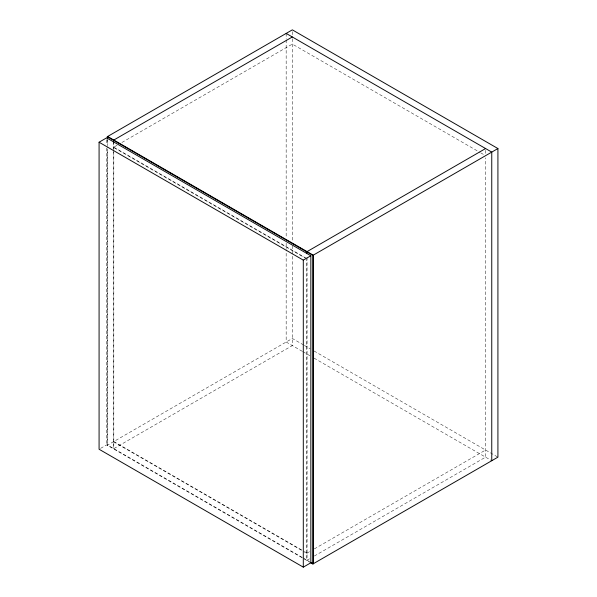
<?xml version="1.0" encoding="UTF-8"?>
<svg xmlns="http://www.w3.org/2000/svg" width="597" height="597" viewBox="0 0 597 597"><rect width="100%" height="100%" fill="white"/><g stroke="black" fill="none" stroke-linecap="round" stroke-linejoin="round"><path stroke-width="0.45" stroke-dasharray="2.98 2.24" d="M117.042 145.295L113.467 147.362L305.918 258.471M121.892 142.496L292.336 44.096L479.951 152.414M100.587 448.377L106.617 444.892L310.836 562.799M309.492 551.703L306.724 553.3L304.306 551.904M314.335 548.904L485.585 450.034M309.492 558.829L306.724 560.426L306.724 259.27M314.335 556.031L485.585 457.16L485.585 157.869M480.757 152.877L483.973 154.735M113.811 147.16L306.261 258.27M303.619 344.976L292.336 338.462L107.303 445.287L107.303 148.795M304.41 345.439L310.067 348.7M314.074 351.014L497.92 457.16M302.291 351.334L286.164 342.021L286.164 249.718M302.798 351.626L310.044 355.812M314.074 358.14L491.756 460.72M113.811 441.534L303.843 551.247M304.649 551.71L307.067 553.106M113.467 441.728L303.5 551.441M302.231 557.434L107.647 445.093L107.647 146.735M303.037 557.904L309.38 561.561M485.585 150.325L485.585 154.138M307.067 257.21L307.067 560.225M292.336 31.716L292.336 35.447M292.336 38.753L292.336 242.091M292.336 245.822L292.336 345.588L113.467 448.847L113.467 150.496M286.164 33.41L286.164 39.006M286.164 39.939L286.164 237.599M286.164 243.195L286.164 248.785M113.811 140.974L113.811 149.362M113.811 150.295L113.811 448.653M113.467 142.019L113.467 149.563M107.647 140.205L107.647 145.802M107.303 138.541L107.303 145.071M106.617 139.72L106.617 144.377M106.617 148.101L106.617 444.892"/><path stroke-width="0.9" d="M107.303 138.541L107.303 136.676L292.336 29.85L497.92 148.549L497.92 457.16L312.888 563.986L310.582 562.65M99.08 142.213L106.617 137.862L310.836 255.77L310.836 562.799L303.298 567.15L99.08 449.243L99.08 142.213L303.298 260.12L310.836 255.77M292.336 36.969L113.467 140.235L113.467 142.101M485.585 148.549L306.724 251.807L306.724 253.673M107.303 136.676L312.888 255.374L497.92 148.549M286.164 33.41L491.756 152.108L491.756 460.72M310.918 562.449L313.231 563.784L313.231 255.173L107.647 136.482L107.647 138.34M312.888 255.374L312.888 563.986M303.298 260.12L303.298 567.15"/></g></svg>
